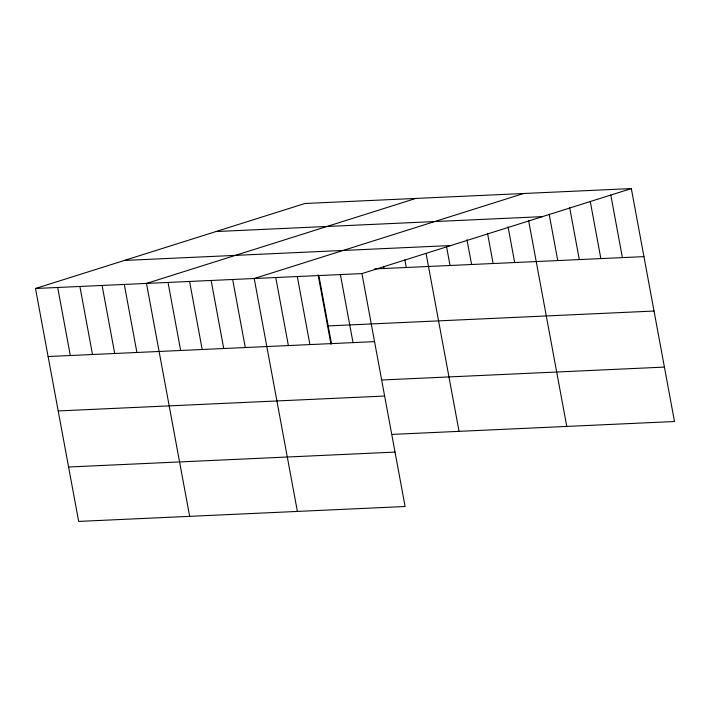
<?xml version="1.0" encoding="UTF-8"?>
<svg xmlns="http://www.w3.org/2000/svg" width="710" height="710" viewBox="0 0 710 710"><rect width="100%" height="100%" fill="white"/><g stroke="black" fill="none" stroke-linecap="round" stroke-linejoin="round"><path stroke-width="1.06" d="M35.5 288.491L361.94 273.59L405.108 506.505L78.668 521.415L35.5 288.491L304.892 203.495L631.332 188.585L674.5 421.509L392.452 434.387M415.882 198.427L146.491 283.423L189.659 516.347M523.607 193.502L254.215 278.506L297.383 511.431M361.94 273.59L631.332 188.585M215.991 231.54L542.431 216.639M124.401 260.446L450.841 245.536M374.578 268.93L643.943 256.63M327.585 325.943L654.025 311.042M48.111 356.535L374.552 341.634M382.37 379.974L664.418 367.097M58.193 410.948L384.634 396.038M68.586 467.002L395.026 452.101M610.786 194.975L622.395 257.615M590.241 201.356L600.855 258.6M569.695 207.737L579.307 259.585M549.149 214.127L557.758 260.57M528.613 220.508L566.775 426.426M508.067 226.889L514.67 262.531M487.522 233.279L493.122 263.517M466.976 239.661L471.582 264.502M446.634 247.124L450.033 265.487M426.089 253.505L459.05 431.343M404.886 259.922L406.289 267.484M383.693 266.339L384.092 268.495M340.401 274.575L353.012 342.619M318.852 275.56L331.464 343.596M318.107 274.797L330.984 344.27M297.304 276.536L309.915 344.581M275.764 277.521L288.375 345.566M232.667 279.491L245.278 347.536M211.127 280.477L223.739 348.521M189.579 281.462L202.19 349.498M168.039 282.438L180.651 350.483M124.294 284.435L136.906 352.48M102.098 285.455L114.709 353.5M79.893 286.467L92.504 354.512M57.696 287.479L70.308 355.524"/></g></svg>
